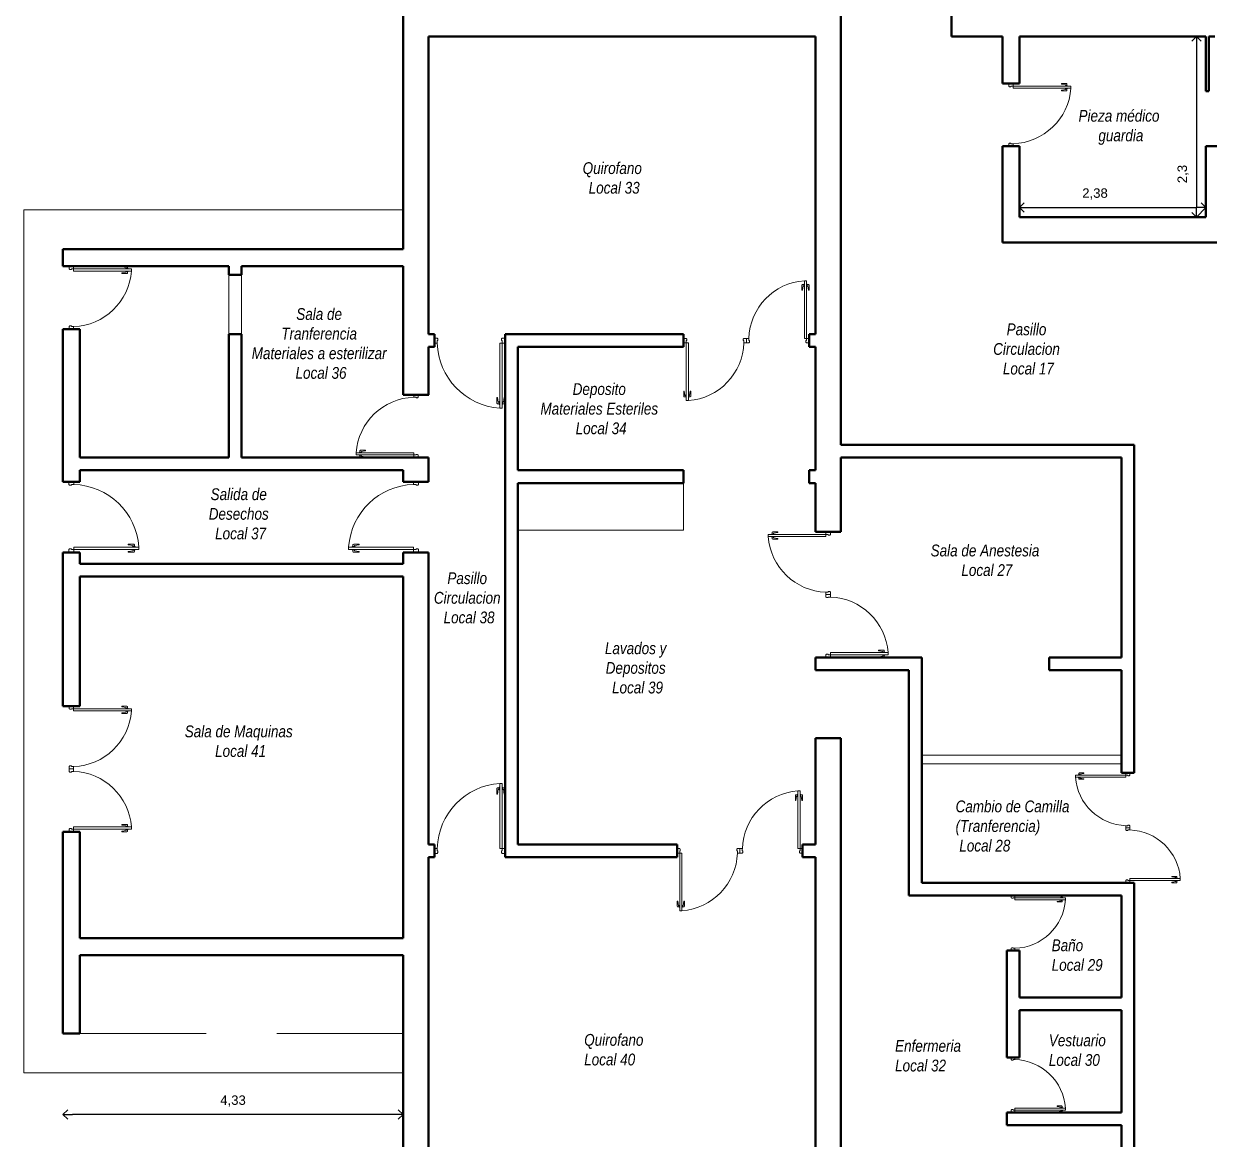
# Model space of a CAD drawing. Header units: millimetres. Extents: x -196 to -130, y 74 to 971.
# Drawn here: x -196.19 to -181.08, y 948.28 to 962.49 of the extents above; entities that cross this region are included whole.
import ezdxf

# ---------------------------------------------------------------- set-up
doc = ezdxf.new("R2010")
doc.units = ezdxf.units.MM
doc.layers.get('Defpoints').update_dxf_attribs({"lineweight": 0})
for name, color, linetype, lineweight in [('Aberturas', 43, 'Continuous', 9), ('Cotas', 47, 'Continuous', 5), ('Muebles', 153, 'Continuous', 9), ('Muro Corte', 1, 'Continuous', 40), ('Muro Vista', 3, 'Continuous', 20), ('Plantas y Verde', 71, 'Continuous', 0), ('rotulos', 13, 'Continuous', 5), ('Textos', 2, 'Continuous', 5)]:
    doc.layers.add(name, color=color, linetype=linetype, lineweight=lineweight)
doc.styles.add('FEDE', font='ARIAL.TTF')
doc.dimstyles.new('FEDE', dxfattribs={"dimtxt": 0.12, "dimasz": 0.12, "dimexe": 0.2, "dimexo": 0.2, "dimgap": 0.1, "dimtad": 1, "dimtxsty": 'FEDE', "dimblk": 'OPEN90', "dimcen": 0.12, "dimse1": 1, "dimse2": 1, "dimaunit": 1, "dimazin": 0, "dimtfac": 1, "dimtmove": 0, "dimatfit": 3, "dimldrblk": 'OPEN90', "dimfxl": 0, "dimarcsym": 0})

# ---------------------------------------------------------------- blocks, each defined once
blk = doc.blocks.new('_Open90')
at = {"layer": 'rotulos', "color": 0, "lineweight": -2}
for p, q in [((0, 0), (-1, 0)), ((-0.5, 0.5), (0, 0)), ((0, 0), (-0.5, -0.5))]:
    blk.add_line(p, q, dxfattribs=at)
blk = doc.blocks.new('*D29')
at = {"layer": 'Cotas', "color": 0, "lineweight": -2}
blk.add_line((-191.478, 948.591), (-195.572, 948.591), dxfattribs=at)
at = {"layer": 'Defpoints', "color": 0}
for p in [(-195.692, 949.066), (-191.358, 949.066), (-195.692, 948.591)]:
    blk.add_point(p, dxfattribs=at)
at = {"layer": 'Cotas', "color": 0, "lineweight": -2, "xscale": 0.12, "yscale": 0.12, "zscale": 0.12, "rotation": 180}
blk.add_blockref('_Open90', (-195.692, 948.591), dxfattribs=at)
at = {"layer": 'Cotas', "color": 0, "lineweight": -2, "xscale": 0.12, "yscale": 0.12, "zscale": 0.12}
blk.add_blockref('_Open90', (-191.358, 948.591), dxfattribs=at)
at = {"layer": 'Cotas', "color": 0, "insert": (-193.525, 948.763), "char_height": 0.12, "attachment_point": 5, "style": 'FEDE'}
blk.add_mtext('4,33', dxfattribs=at)
blk = doc.blocks.new('*D30')
at = {"layer": 'Cotas', "color": 0, "lineweight": -2}
blk.add_line((-181.244, 962.206), (-181.244, 960.146), dxfattribs=at)
at = {"layer": 'Defpoints', "color": 0}
for p in [(-181.549, 962.326), (-181.875, 960.026), (-181.244, 960.026)]:
    blk.add_point(p, dxfattribs=at)
at = {"layer": 'Cotas', "color": 0, "lineweight": -2, "xscale": 0.12, "yscale": 0.12, "zscale": 0.12}
for p, rotation in [((-181.244, 962.326), 90), ((-181.244, 960.026), 270)]:
    blk.add_blockref('_Open90', p, dxfattribs=dict(at, rotation=rotation))
at = {"layer": 'Cotas', "color": 0, "insert": (-181.416, 960.575), "char_height": 0.12, "attachment_point": 5, "rotation": 90, "style": 'FEDE'}
blk.add_mtext('2,3', dxfattribs=at)
blk = doc.blocks.new('*D31')
at = {"layer": 'Cotas', "color": 0, "lineweight": -2}
blk.add_line((-183.382, 960.149), (-181.246, 960.149), dxfattribs=at)
at = {"layer": 'Defpoints', "color": 0}
for p in [(-183.502, 960.711), (-181.126, 960.6), (-181.126, 960.149)]:
    blk.add_point(p, dxfattribs=at)
at = {"layer": 'Cotas', "color": 0, "lineweight": -2, "xscale": 0.12, "yscale": 0.12, "zscale": 0.12, "rotation": 180}
blk.add_blockref('_Open90', (-183.502, 960.149), dxfattribs=at)
at = {"layer": 'Cotas', "color": 0, "lineweight": -2, "xscale": 0.12, "yscale": 0.12, "zscale": 0.12}
blk.add_blockref('_Open90', (-181.126, 960.149), dxfattribs=at)
at = {"layer": 'Cotas', "color": 0, "insert": (-182.539, 960.321), "char_height": 0.12, "attachment_point": 5, "style": 'FEDE'}
blk.add_mtext('2,38', dxfattribs=at)

msp = doc.modelspace()

# ---------------------------------------------------------------- linework, layer by layer
at = {"layer": 'Aberturas'}
for p, q in [((-183.638, 961.729), (-183.582, 961.729)), ((-183.638, 961.696), (-183.638, 961.729)), ((-183.63, 961.688), (-183.638, 961.696)), ((-183.61, 961.688), (-183.63, 961.688)), ((-183.61, 961.696), (-183.61, 961.688)), ((-183.582, 961.696), (-183.61, 961.696)), ((-183.582, 961.729), (-183.582, 961.696)), ((-183.582, 961.696), (-183.582, 961.668)), ((-182.846, 961.696), (-183.582, 961.696)), ((-183.582, 961.668), (-182.846, 961.668)), ((-182.968, 961.728), (-182.968, 961.72)), ((-182.904, 961.728), (-182.968, 961.728)), ((-182.968, 961.72), (-182.912, 961.712)), ((-182.968, 961.644), (-182.912, 961.652)), ((-182.968, 961.636), (-182.968, 961.644)), ((-182.904, 961.636), (-182.968, 961.636)), ((-182.92, 961.7), (-182.888, 961.7)), ((-182.92, 961.696), (-182.92, 961.7)), ((-182.92, 961.664), (-182.92, 961.668)), ((-182.888, 961.664), (-182.92, 961.664)), ((-182.912, 961.712), (-182.912, 961.7)), ((-182.912, 961.652), (-182.912, 961.664)), ((-182.896, 961.7), (-182.896, 961.72)), ((-182.896, 961.664), (-182.896, 961.644)), ((-182.888, 961.7), (-182.888, 961.696)), ((-182.888, 961.668), (-182.888, 961.664)), ((-182.846, 961.668), (-182.846, 961.696)), ((-183.638, 960.96), (-183.63, 960.968)), ((-183.638, 960.929), (-183.638, 960.96)), ((-183.582, 960.929), (-183.638, 960.929)), ((-183.63, 960.968), (-183.61, 960.968)), ((-183.61, 960.968), (-183.61, 960.96)), ((-183.61, 960.96), (-183.582, 960.96)), ((-183.582, 960.96), (-183.582, 960.929)), ((-195.612, 959.367), (-195.612, 959.4)), ((-195.612, 959.4), (-195.556, 959.4)), ((-195.604, 959.359), (-195.612, 959.367)), ((-195.584, 959.359), (-195.604, 959.359)), ((-195.556, 959.367), (-195.584, 959.367)), ((-195.584, 959.367), (-195.584, 959.359)), ((-195.556, 959.4), (-195.556, 959.367)), ((-194.82, 959.367), (-195.556, 959.367)), ((-195.556, 959.367), (-195.556, 959.339)), ((-195.556, 959.339), (-194.82, 959.339)), ((-194.877, 959.399), (-194.941, 959.399)), ((-194.941, 959.399), (-194.941, 959.391)), ((-194.941, 959.391), (-194.885, 959.383)), ((-194.893, 959.367), (-194.893, 959.371)), ((-194.893, 959.371), (-194.861, 959.371)), ((-194.893, 959.335), (-194.893, 959.339)), ((-194.861, 959.335), (-194.893, 959.335)), ((-194.885, 959.383), (-194.885, 959.371)), ((-194.885, 959.323), (-194.885, 959.335)), ((-194.869, 959.371), (-194.869, 959.391)), ((-194.869, 959.335), (-194.869, 959.315)), ((-194.861, 959.371), (-194.861, 959.367)), ((-194.861, 959.339), (-194.861, 959.335)), ((-194.82, 959.339), (-194.82, 959.367)), ((-194.941, 959.315), (-194.885, 959.323)), ((-194.941, 959.307), (-194.941, 959.315)), ((-194.877, 959.307), (-194.941, 959.307)), ((-186.243, 959.175), (-186.247, 959.175)), ((-186.247, 959.175), (-186.247, 959.143)), ((-186.243, 959.216), (-186.215, 959.216)), ((-186.243, 958.48), (-186.243, 959.216)), ((-186.215, 959.216), (-186.215, 958.48)), ((-186.211, 959.175), (-186.215, 959.175)), ((-186.211, 959.143), (-186.211, 959.175)), ((-186.275, 959.159), (-186.275, 959.095)), ((-186.275, 959.095), (-186.267, 959.095)), ((-186.247, 959.167), (-186.267, 959.167)), ((-186.267, 959.095), (-186.259, 959.151)), ((-186.259, 959.151), (-186.247, 959.151)), ((-186.247, 959.143), (-186.243, 959.143)), ((-186.215, 959.143), (-186.211, 959.143)), ((-186.211, 959.167), (-186.191, 959.167)), ((-186.199, 959.151), (-186.211, 959.151)), ((-186.191, 959.095), (-186.199, 959.151)), ((-186.183, 959.095), (-186.191, 959.095)), ((-186.183, 959.159), (-186.183, 959.095)), ((-195.612, 958.631), (-195.604, 958.639)), ((-195.612, 958.6), (-195.612, 958.631)), ((-195.556, 958.6), (-195.612, 958.6)), ((-195.604, 958.639), (-195.584, 958.639)), ((-195.584, 958.639), (-195.584, 958.631)), ((-195.584, 958.631), (-195.556, 958.631)), ((-195.556, 958.631), (-195.556, 958.6)), ((-190.958, 958.484), (-190.923, 958.484)), ((-190.958, 958.421), (-190.958, 958.484)), ((-190.923, 958.421), (-190.958, 958.421)), ((-190.923, 958.484), (-190.914, 958.475)), ((-190.914, 958.452), (-190.923, 958.452)), ((-190.923, 958.452), (-190.923, 958.421)), ((-190.914, 958.475), (-190.914, 958.452)), ((-190.095, 958.421), (-190.126, 958.421)), ((-190.126, 958.421), (-190.126, 957.593)), ((-190.104, 958.475), (-190.095, 958.484)), ((-190.104, 958.452), (-190.104, 958.475)), ((-190.095, 958.452), (-190.104, 958.452)), ((-190.095, 958.484), (-190.058, 958.484)), ((-190.095, 958.421), (-190.095, 958.452)), ((-190.095, 957.593), (-190.095, 958.421)), ((-190.058, 958.421), (-190.095, 958.421)), ((-190.058, 958.484), (-190.058, 958.421)), ((-187.749, 958.48), (-187.782, 958.48)), ((-187.782, 958.48), (-187.782, 958.424)), ((-187.782, 958.424), (-187.749, 958.424)), ((-187.741, 958.472), (-187.749, 958.48)), ((-187.749, 958.424), (-187.749, 958.452)), ((-187.749, 958.452), (-187.741, 958.452)), ((-187.749, 957.688), (-187.749, 958.424)), ((-187.749, 958.424), (-187.721, 958.424)), ((-187.741, 958.452), (-187.741, 958.472)), ((-187.721, 958.424), (-187.721, 957.688)), ((-187.013, 958.48), (-187.021, 958.472)), ((-187.021, 958.472), (-187.021, 958.452)), ((-187.021, 958.452), (-187.013, 958.452)), ((-186.982, 958.48), (-187.013, 958.48)), ((-187.013, 958.452), (-187.013, 958.424)), ((-187.013, 958.424), (-186.982, 958.424)), ((-186.951, 958.48), (-186.982, 958.48)), ((-186.982, 958.424), (-186.982, 958.48)), ((-186.982, 958.424), (-186.982, 958.48)), ((-186.982, 958.424), (-186.951, 958.424)), ((-186.951, 958.452), (-186.951, 958.48)), ((-186.943, 958.452), (-186.951, 958.452)), ((-186.951, 958.424), (-186.943, 958.432)), ((-186.943, 958.432), (-186.943, 958.452)), ((-186.215, 958.48), (-186.243, 958.48)), ((-186.215, 958.452), (-186.223, 958.452)), ((-186.223, 958.452), (-186.223, 958.432)), ((-186.223, 958.432), (-186.215, 958.424)), ((-186.182, 958.48), (-186.215, 958.48)), ((-186.215, 958.48), (-186.215, 958.452)), ((-186.215, 958.424), (-186.182, 958.424)), ((-186.182, 958.424), (-186.182, 958.48)), ((-191.22, 957.731), (-191.22, 957.762)), ((-191.22, 957.762), (-191.164, 957.762)), ((-191.192, 957.731), (-191.22, 957.731)), ((-191.192, 957.723), (-191.192, 957.731)), ((-191.172, 957.723), (-191.192, 957.723)), ((-191.164, 957.731), (-191.172, 957.723)), ((-191.164, 957.762), (-191.164, 957.731)), ((-190.162, 957.657), (-190.162, 957.729)), ((-190.162, 957.729), (-190.153, 957.729)), ((-190.153, 957.729), (-190.144, 957.666)), ((-190.144, 957.666), (-190.131, 957.666)), ((-190.131, 957.639), (-190.131, 957.675)), ((-190.131, 957.675), (-190.126, 957.675)), ((-190.095, 957.675), (-190.09, 957.675)), ((-190.09, 957.675), (-190.09, 957.639)), ((-190.077, 957.666), (-190.09, 957.666)), ((-190.068, 957.729), (-190.077, 957.666)), ((-190.059, 957.729), (-190.068, 957.729)), ((-190.059, 957.657), (-190.059, 957.729)), ((-187.781, 957.746), (-187.781, 957.81)), ((-187.781, 957.81), (-187.773, 957.81)), ((-187.773, 957.81), (-187.765, 957.754)), ((-187.753, 957.738), (-187.773, 957.738)), ((-187.765, 957.754), (-187.753, 957.754)), ((-187.749, 957.762), (-187.753, 957.762)), ((-187.753, 957.762), (-187.753, 957.73)), ((-187.753, 957.73), (-187.749, 957.73)), ((-187.721, 957.688), (-187.749, 957.688)), ((-187.717, 957.762), (-187.721, 957.762)), ((-187.721, 957.73), (-187.717, 957.73)), ((-187.717, 957.73), (-187.717, 957.762)), ((-187.705, 957.754), (-187.717, 957.754)), ((-187.717, 957.738), (-187.697, 957.738)), ((-187.697, 957.81), (-187.705, 957.754)), ((-187.689, 957.81), (-187.697, 957.81)), ((-187.689, 957.746), (-187.689, 957.81)), ((-190.131, 957.648), (-190.153, 957.648)), ((-190.126, 957.639), (-190.131, 957.639)), ((-190.126, 957.593), (-190.095, 957.593)), ((-190.09, 957.639), (-190.095, 957.639)), ((-190.09, 957.648), (-190.068, 957.648)), ((-191.956, 957.023), (-191.956, 956.995)), ((-191.22, 957.023), (-191.956, 957.023)), ((-191.956, 956.995), (-191.22, 956.995)), ((-191.915, 957.023), (-191.915, 957.027)), ((-191.915, 957.027), (-191.883, 957.027)), ((-191.915, 956.991), (-191.915, 956.995)), ((-191.883, 956.991), (-191.915, 956.991)), ((-191.907, 957.027), (-191.907, 957.047)), ((-191.907, 956.991), (-191.907, 956.971)), ((-191.899, 957.055), (-191.835, 957.055)), ((-191.899, 956.963), (-191.835, 956.963)), ((-191.835, 957.047), (-191.891, 957.039)), ((-191.891, 957.039), (-191.891, 957.027)), ((-191.891, 956.979), (-191.891, 956.991)), ((-191.835, 956.971), (-191.891, 956.979)), ((-191.883, 957.027), (-191.883, 957.023)), ((-191.883, 956.995), (-191.883, 956.991)), ((-191.835, 957.055), (-191.835, 957.047)), ((-191.835, 956.963), (-191.835, 956.971)), ((-191.22, 956.995), (-191.22, 957.023)), ((-191.22, 956.962), (-191.22, 956.995)), ((-191.22, 956.995), (-191.192, 956.995)), ((-191.164, 956.962), (-191.22, 956.962)), ((-191.192, 956.995), (-191.192, 957.003)), ((-191.192, 957.003), (-191.172, 957.003)), ((-191.172, 957.003), (-191.164, 956.995)), ((-191.164, 956.995), (-191.164, 956.962)), ((-195.616, 956.654), (-195.616, 956.619)), ((-195.553, 956.654), (-195.616, 956.654)), ((-195.616, 956.619), (-195.607, 956.61)), ((-195.607, 956.61), (-195.584, 956.61)), ((-195.584, 956.61), (-195.584, 956.619)), ((-195.584, 956.619), (-195.553, 956.619)), ((-195.553, 956.619), (-195.553, 956.654)), ((-191.223, 956.619), (-191.223, 956.654)), ((-191.223, 956.654), (-191.16, 956.654)), ((-191.192, 956.619), (-191.223, 956.619)), ((-191.192, 956.61), (-191.192, 956.619)), ((-191.169, 956.61), (-191.192, 956.61)), ((-191.16, 956.619), (-191.169, 956.61)), ((-191.16, 956.654), (-191.16, 956.619)), ((-186.654, 955.987), (-186.654, 956.007)), ((-186.646, 956.015), (-186.582, 956.015)), ((-186.582, 956.007), (-186.638, 955.999)), ((-186.582, 956.015), (-186.582, 956.007)), ((-185.968, 956.016), (-185.968, 955.983)), ((-185.912, 956.016), (-185.968, 956.016)), ((-185.912, 955.983), (-185.912, 956.016)), ((-194.789, 955.858), (-194.861, 955.858)), ((-194.861, 955.858), (-194.861, 955.849)), ((-191.987, 955.858), (-191.915, 955.858)), ((-191.915, 955.858), (-191.915, 955.849)), ((-186.704, 955.955), (-186.704, 955.983)), ((-186.704, 955.983), (-185.968, 955.983)), ((-185.968, 955.955), (-186.704, 955.955)), ((-186.63, 955.987), (-186.662, 955.987)), ((-186.662, 955.987), (-186.662, 955.983)), ((-186.662, 955.955), (-186.662, 955.951)), ((-186.662, 955.951), (-186.63, 955.951)), ((-186.654, 955.951), (-186.654, 955.931)), ((-186.646, 955.923), (-186.582, 955.923)), ((-186.638, 955.999), (-186.638, 955.987)), ((-186.638, 955.939), (-186.638, 955.951)), ((-186.582, 955.931), (-186.638, 955.939)), ((-186.63, 955.983), (-186.63, 955.987)), ((-186.63, 955.951), (-186.63, 955.955)), ((-186.582, 955.923), (-186.582, 955.931)), ((-185.968, 955.983), (-185.968, 955.955)), ((-185.968, 955.983), (-185.94, 955.983)), ((-185.94, 955.983), (-185.94, 955.975)), ((-185.94, 955.975), (-185.92, 955.975)), ((-185.92, 955.975), (-185.912, 955.983)), ((-195.607, 955.8), (-195.616, 955.791)), ((-195.616, 955.791), (-195.616, 955.754)), ((-195.616, 955.754), (-195.553, 955.754)), ((-195.584, 955.8), (-195.607, 955.8)), ((-195.584, 955.791), (-195.584, 955.8)), ((-195.553, 955.791), (-195.584, 955.791)), ((-195.553, 955.791), (-195.553, 955.822)), ((-195.553, 955.822), (-194.725, 955.822)), ((-194.725, 955.791), (-195.553, 955.791)), ((-195.553, 955.754), (-195.553, 955.791)), ((-194.861, 955.849), (-194.798, 955.84)), ((-194.861, 955.764), (-194.798, 955.773)), ((-194.861, 955.755), (-194.861, 955.764)), ((-194.789, 955.755), (-194.861, 955.755)), ((-194.771, 955.827), (-194.807, 955.827)), ((-194.807, 955.827), (-194.807, 955.822)), ((-194.807, 955.791), (-194.807, 955.786)), ((-194.807, 955.786), (-194.771, 955.786)), ((-194.798, 955.84), (-194.798, 955.827)), ((-194.798, 955.773), (-194.798, 955.786)), ((-194.78, 955.827), (-194.78, 955.849)), ((-194.78, 955.786), (-194.78, 955.764)), ((-194.771, 955.822), (-194.771, 955.827)), ((-194.771, 955.786), (-194.771, 955.791)), ((-194.725, 955.822), (-194.725, 955.791)), ((-192.051, 955.822), (-192.051, 955.791)), ((-191.223, 955.822), (-192.051, 955.822)), ((-192.051, 955.791), (-191.223, 955.791)), ((-192.005, 955.822), (-192.005, 955.827)), ((-192.005, 955.827), (-191.969, 955.827)), ((-192.005, 955.786), (-192.005, 955.791)), ((-191.969, 955.786), (-192.005, 955.786)), ((-191.996, 955.827), (-191.996, 955.849)), ((-191.996, 955.786), (-191.996, 955.764)), ((-191.987, 955.755), (-191.915, 955.755)), ((-191.915, 955.849), (-191.978, 955.84)), ((-191.978, 955.84), (-191.978, 955.827)), ((-191.978, 955.773), (-191.978, 955.786)), ((-191.915, 955.764), (-191.978, 955.773)), ((-191.969, 955.827), (-191.969, 955.822)), ((-191.969, 955.791), (-191.969, 955.786)), ((-191.915, 955.755), (-191.915, 955.764)), ((-191.223, 955.791), (-191.223, 955.822)), ((-191.223, 955.754), (-191.223, 955.791)), ((-191.223, 955.791), (-191.192, 955.791)), ((-191.16, 955.754), (-191.223, 955.754)), ((-191.192, 955.791), (-191.192, 955.8)), ((-191.192, 955.8), (-191.169, 955.8)), ((-191.169, 955.8), (-191.16, 955.791)), ((-191.16, 955.791), (-191.16, 955.754)), ((-185.94, 955.247), (-185.968, 955.247)), ((-185.968, 955.247), (-185.968, 955.216)), ((-185.92, 955.255), (-185.94, 955.255)), ((-185.94, 955.255), (-185.94, 955.247)), ((-185.912, 955.247), (-185.92, 955.255)), ((-185.912, 955.216), (-185.912, 955.247)), ((-185.912, 955.216), (-185.968, 955.216)), ((-185.968, 955.216), (-185.968, 955.185)), ((-185.912, 955.216), (-185.968, 955.216)), ((-185.968, 955.185), (-185.96, 955.177)), ((-185.96, 955.177), (-185.94, 955.177)), ((-185.94, 955.177), (-185.94, 955.185)), ((-185.94, 955.185), (-185.912, 955.185)), ((-185.912, 955.185), (-185.912, 955.216)), ((-185.233, 954.509), (-185.297, 954.509)), ((-185.297, 954.509), (-185.297, 954.501)), ((-185.297, 954.501), (-185.241, 954.493)), ((-185.241, 954.493), (-185.241, 954.481)), ((-185.225, 954.481), (-185.225, 954.501)), ((-185.96, 954.457), (-185.968, 954.449)), ((-185.968, 954.449), (-185.968, 954.416)), ((-185.968, 954.416), (-185.912, 954.416)), ((-185.94, 954.457), (-185.96, 954.457)), ((-185.94, 954.449), (-185.94, 954.457)), ((-185.912, 954.449), (-185.94, 954.449)), ((-185.912, 954.449), (-185.912, 954.477)), ((-185.912, 954.477), (-185.176, 954.477)), ((-185.176, 954.449), (-185.912, 954.449)), ((-185.912, 954.416), (-185.912, 954.449)), ((-185.297, 954.425), (-185.241, 954.433)), ((-185.297, 954.417), (-185.297, 954.425)), ((-185.233, 954.417), (-185.297, 954.417)), ((-185.217, 954.481), (-185.249, 954.481)), ((-185.249, 954.481), (-185.249, 954.477)), ((-185.249, 954.449), (-185.249, 954.445)), ((-185.249, 954.445), (-185.217, 954.445)), ((-185.241, 954.433), (-185.241, 954.445)), ((-185.225, 954.445), (-185.225, 954.425)), ((-185.217, 954.477), (-185.217, 954.481)), ((-185.217, 954.445), (-185.217, 954.449)), ((-185.176, 954.477), (-185.176, 954.449)), ((-195.612, 953.762), (-195.612, 953.794)), ((-195.612, 953.794), (-195.556, 953.794)), ((-195.604, 953.754), (-195.612, 953.762)), ((-195.584, 953.754), (-195.604, 953.754)), ((-195.556, 953.762), (-195.584, 953.762)), ((-195.584, 953.762), (-195.584, 953.754)), ((-195.556, 953.794), (-195.556, 953.762)), ((-194.82, 953.762), (-195.556, 953.762)), ((-195.556, 953.762), (-195.556, 953.734)), ((-194.877, 953.794), (-194.941, 953.794)), ((-194.941, 953.794), (-194.941, 953.786)), ((-194.941, 953.786), (-194.885, 953.778)), ((-194.893, 953.762), (-194.893, 953.766)), ((-194.893, 953.766), (-194.861, 953.766)), ((-194.885, 953.778), (-194.885, 953.766)), ((-194.869, 953.766), (-194.869, 953.786)), ((-194.861, 953.766), (-194.861, 953.762)), ((-194.82, 953.734), (-194.82, 953.762)), ((-195.556, 953.734), (-194.82, 953.734)), ((-194.941, 953.71), (-194.885, 953.718)), ((-194.941, 953.702), (-194.941, 953.71)), ((-194.877, 953.702), (-194.941, 953.702)), ((-194.893, 953.73), (-194.893, 953.734)), ((-194.861, 953.73), (-194.893, 953.73)), ((-194.885, 953.718), (-194.885, 953.73)), ((-194.869, 953.73), (-194.869, 953.71)), ((-194.861, 953.734), (-194.861, 953.73)), ((-195.612, 953.026), (-195.604, 953.034)), ((-195.612, 952.994), (-195.612, 953.026)), ((-195.612, 952.994), (-195.612, 952.963)), ((-195.556, 952.994), (-195.612, 952.994)), ((-195.556, 952.994), (-195.612, 952.994)), ((-195.604, 953.034), (-195.584, 953.034)), ((-195.584, 953.034), (-195.584, 953.026)), ((-195.584, 953.026), (-195.556, 953.026)), ((-195.556, 953.026), (-195.556, 952.994)), ((-195.556, 952.963), (-195.556, 952.994)), ((-195.612, 952.963), (-195.604, 952.955)), ((-195.604, 952.955), (-195.584, 952.955)), ((-195.584, 952.955), (-195.584, 952.963)), ((-195.584, 952.963), (-195.556, 952.963)), ((-182.789, 952.891), (-182.789, 952.915)), ((-182.789, 952.915), (-182.145, 952.915)), ((-182.145, 952.891), (-182.789, 952.891)), ((-182.724, 952.919), (-182.752, 952.919)), ((-182.752, 952.919), (-182.752, 952.915)), ((-182.752, 952.891), (-182.752, 952.887)), ((-182.752, 952.887), (-182.724, 952.887)), ((-182.745, 952.919), (-182.745, 952.936)), ((-182.745, 952.887), (-182.745, 952.87)), ((-182.738, 952.943), (-182.682, 952.943)), ((-182.738, 952.863), (-182.682, 952.863)), ((-182.682, 952.936), (-182.731, 952.929)), ((-182.731, 952.929), (-182.731, 952.919)), ((-182.731, 952.877), (-182.731, 952.887)), ((-182.682, 952.87), (-182.731, 952.877)), ((-182.724, 952.915), (-182.724, 952.919)), ((-182.724, 952.887), (-182.724, 952.891)), ((-182.682, 952.943), (-182.682, 952.936)), ((-182.682, 952.863), (-182.682, 952.87)), ((-182.145, 952.944), (-182.145, 952.915)), ((-182.096, 952.944), (-182.145, 952.944)), ((-182.145, 952.915), (-182.145, 952.891)), ((-182.145, 952.915), (-182.12, 952.915)), ((-182.12, 952.915), (-182.12, 952.908)), ((-182.12, 952.908), (-182.103, 952.908)), ((-182.103, 952.908), (-182.096, 952.915)), ((-182.096, 952.915), (-182.096, 952.944)), ((-190.162, 952.745), (-190.162, 952.673)), ((-190.131, 952.754), (-190.153, 952.754)), ((-190.153, 952.673), (-190.144, 952.736)), ((-190.144, 952.736), (-190.131, 952.736)), ((-190.126, 952.763), (-190.131, 952.763)), ((-190.131, 952.763), (-190.131, 952.727)), ((-190.131, 952.727), (-190.126, 952.727)), ((-190.126, 952.81), (-190.095, 952.81)), ((-190.126, 951.982), (-190.126, 952.81)), ((-190.095, 952.81), (-190.095, 951.982)), ((-190.09, 952.763), (-190.095, 952.763)), ((-190.095, 952.727), (-190.09, 952.727)), ((-190.09, 952.727), (-190.09, 952.763)), ((-190.09, 952.754), (-190.068, 952.754)), ((-190.077, 952.736), (-190.09, 952.736)), ((-190.068, 952.673), (-190.077, 952.736)), ((-190.059, 952.745), (-190.059, 952.673)), ((-186.326, 952.715), (-186.298, 952.715)), ((-186.326, 951.979), (-186.326, 952.715)), ((-186.298, 952.715), (-186.298, 951.979)), ((-190.162, 952.673), (-190.153, 952.673)), ((-190.059, 952.673), (-190.068, 952.673)), ((-186.358, 952.657), (-186.358, 952.593)), ((-186.358, 952.593), (-186.35, 952.593)), ((-186.33, 952.665), (-186.35, 952.665)), ((-186.35, 952.593), (-186.342, 952.649)), ((-186.342, 952.649), (-186.33, 952.649)), ((-186.326, 952.673), (-186.33, 952.673)), ((-186.33, 952.673), (-186.33, 952.641)), ((-186.33, 952.641), (-186.326, 952.641)), ((-186.294, 952.673), (-186.298, 952.673)), ((-186.298, 952.641), (-186.294, 952.641)), ((-186.294, 952.641), (-186.294, 952.673)), ((-186.294, 952.665), (-186.274, 952.665)), ((-186.282, 952.649), (-186.294, 952.649)), ((-186.274, 952.593), (-186.282, 952.649)), ((-186.266, 952.593), (-186.274, 952.593)), ((-186.266, 952.657), (-186.266, 952.593)), ((-195.604, 952.235), (-195.612, 952.227)), ((-195.612, 952.227), (-195.612, 952.194)), ((-195.584, 952.235), (-195.604, 952.235)), ((-195.584, 952.227), (-195.584, 952.235)), ((-195.556, 952.227), (-195.584, 952.227)), ((-195.556, 952.227), (-195.556, 952.255)), ((-195.556, 952.255), (-194.82, 952.255)), ((-194.82, 952.227), (-195.556, 952.227)), ((-195.556, 952.194), (-195.556, 952.227)), ((-194.877, 952.287), (-194.941, 952.287)), ((-194.941, 952.287), (-194.941, 952.279)), ((-194.941, 952.279), (-194.885, 952.271)), ((-194.861, 952.259), (-194.893, 952.259)), ((-194.893, 952.259), (-194.893, 952.255)), ((-194.893, 952.227), (-194.893, 952.223)), ((-194.893, 952.223), (-194.861, 952.223)), ((-194.885, 952.271), (-194.885, 952.259)), ((-194.885, 952.211), (-194.885, 952.223)), ((-194.869, 952.259), (-194.869, 952.279)), ((-194.869, 952.223), (-194.869, 952.203)), ((-194.861, 952.255), (-194.861, 952.259)), ((-194.861, 952.223), (-194.861, 952.227)), ((-194.82, 952.255), (-194.82, 952.227)), ((-182.12, 952.271), (-182.145, 952.271)), ((-182.145, 952.271), (-182.145, 952.244)), ((-182.096, 952.244), (-182.145, 952.244)), ((-182.145, 952.244), (-182.145, 952.217)), ((-182.096, 952.244), (-182.145, 952.244)), ((-182.103, 952.278), (-182.12, 952.278)), ((-182.12, 952.278), (-182.12, 952.271)), ((-182.096, 952.271), (-182.103, 952.278)), ((-182.096, 952.244), (-182.096, 952.271)), ((-182.096, 952.217), (-182.096, 952.244)), ((-195.612, 952.194), (-195.556, 952.194)), ((-194.941, 952.203), (-194.885, 952.211)), ((-194.941, 952.195), (-194.941, 952.203)), ((-194.877, 952.195), (-194.941, 952.195)), ((-182.145, 952.217), (-182.138, 952.21)), ((-182.138, 952.21), (-182.12, 952.21)), ((-182.12, 952.21), (-182.12, 952.217)), ((-182.12, 952.217), (-182.096, 952.217)), ((-190.923, 951.982), (-190.958, 951.982)), ((-190.958, 951.982), (-190.958, 951.919)), ((-190.923, 951.951), (-190.923, 951.982)), ((-190.914, 951.951), (-190.923, 951.951)), ((-190.923, 951.919), (-190.914, 951.928)), ((-190.914, 951.928), (-190.914, 951.951)), ((-190.095, 951.982), (-190.126, 951.982)), ((-190.095, 951.951), (-190.104, 951.951)), ((-190.104, 951.951), (-190.104, 951.928)), ((-190.104, 951.928), (-190.095, 951.919)), ((-190.058, 951.982), (-190.095, 951.982)), ((-190.095, 951.982), (-190.095, 951.951)), ((-190.058, 951.919), (-190.058, 951.982)), ((-187.832, 951.979), (-187.865, 951.979)), ((-187.865, 951.979), (-187.865, 951.923)), ((-187.865, 951.923), (-187.832, 951.923)), ((-187.824, 951.971), (-187.832, 951.979)), ((-187.832, 951.923), (-187.832, 951.951)), ((-187.832, 951.951), (-187.824, 951.951)), ((-187.832, 951.187), (-187.832, 951.923)), ((-187.832, 951.923), (-187.804, 951.923)), ((-187.824, 951.951), (-187.824, 951.971)), ((-187.804, 951.923), (-187.804, 951.187)), ((-187.096, 951.979), (-187.104, 951.971)), ((-187.104, 951.971), (-187.104, 951.951)), ((-187.104, 951.951), (-187.096, 951.951)), ((-187.065, 951.979), (-187.096, 951.979)), ((-187.096, 951.951), (-187.096, 951.923)), ((-187.096, 951.923), (-187.065, 951.923)), ((-187.034, 951.979), (-187.065, 951.979)), ((-187.065, 951.923), (-187.065, 951.979)), ((-187.065, 951.923), (-187.065, 951.979)), ((-187.065, 951.923), (-187.034, 951.923)), ((-187.034, 951.951), (-187.034, 951.979)), ((-187.026, 951.951), (-187.034, 951.951)), ((-187.034, 951.923), (-187.026, 951.931)), ((-187.026, 951.931), (-187.026, 951.951)), ((-186.298, 951.979), (-186.326, 951.979)), ((-186.298, 951.951), (-186.306, 951.951)), ((-186.306, 951.951), (-186.306, 951.931)), ((-186.306, 951.931), (-186.298, 951.923)), ((-186.265, 951.979), (-186.298, 951.979)), ((-186.298, 951.979), (-186.298, 951.951)), ((-186.298, 951.923), (-186.265, 951.923)), ((-186.265, 951.923), (-186.265, 951.979)), ((-190.958, 951.919), (-190.923, 951.919)), ((-190.095, 951.919), (-190.058, 951.919)), ((-181.502, 951.625), (-181.558, 951.625)), ((-181.558, 951.625), (-181.558, 951.618)), ((-182.138, 951.58), (-182.145, 951.573)), ((-182.145, 951.573), (-182.145, 951.544)), ((-182.145, 951.544), (-182.096, 951.544)), ((-182.12, 951.58), (-182.138, 951.58)), ((-182.12, 951.573), (-182.12, 951.58)), ((-182.096, 951.573), (-182.12, 951.573)), ((-182.096, 951.573), (-182.096, 951.597)), ((-182.096, 951.597), (-181.452, 951.597)), ((-181.452, 951.573), (-182.096, 951.573)), ((-182.096, 951.544), (-182.096, 951.573)), ((-181.558, 951.618), (-181.509, 951.611)), ((-181.558, 951.552), (-181.509, 951.559)), ((-181.558, 951.545), (-181.558, 951.552)), ((-181.502, 951.545), (-181.558, 951.545)), ((-181.488, 951.601), (-181.516, 951.601)), ((-181.516, 951.601), (-181.516, 951.597)), ((-181.516, 951.573), (-181.516, 951.569)), ((-181.516, 951.569), (-181.488, 951.569)), ((-181.509, 951.611), (-181.509, 951.601)), ((-181.509, 951.559), (-181.509, 951.569)), ((-181.495, 951.601), (-181.495, 951.618)), ((-181.495, 951.569), (-181.495, 951.552)), ((-181.488, 951.597), (-181.488, 951.601)), ((-181.488, 951.569), (-181.488, 951.573)), ((-181.452, 951.597), (-181.452, 951.573)), ((-183.608, 951.353), (-183.608, 951.382)), ((-183.608, 951.382), (-183.559, 951.382)), ((-183.601, 951.346), (-183.608, 951.353)), ((-183.583, 951.346), (-183.601, 951.346)), ((-183.559, 951.353), (-183.583, 951.353)), ((-183.583, 951.353), (-183.583, 951.346)), ((-183.559, 951.382), (-183.559, 951.353)), ((-182.915, 951.353), (-183.559, 951.353)), ((-183.559, 951.353), (-183.559, 951.328)), ((-183.559, 951.328), (-182.915, 951.328)), ((-182.965, 951.381), (-183.021, 951.381)), ((-183.021, 951.381), (-183.021, 951.374)), ((-183.021, 951.374), (-182.972, 951.367)), ((-182.979, 951.353), (-182.979, 951.356)), ((-182.979, 951.356), (-182.951, 951.356)), ((-182.979, 951.325), (-182.979, 951.328)), ((-182.951, 951.325), (-182.979, 951.325)), ((-182.972, 951.367), (-182.972, 951.356)), ((-182.972, 951.314), (-182.972, 951.325)), ((-182.958, 951.356), (-182.958, 951.374)), ((-182.958, 951.325), (-182.958, 951.307)), ((-182.951, 951.356), (-182.951, 951.353)), ((-182.951, 951.328), (-182.951, 951.325)), ((-182.915, 951.328), (-182.915, 951.353)), ((-187.864, 951.244), (-187.864, 951.308)), ((-187.864, 951.308), (-187.856, 951.308)), ((-187.856, 951.308), (-187.848, 951.252)), ((-187.836, 951.236), (-187.856, 951.236)), ((-187.848, 951.252), (-187.836, 951.252)), ((-187.832, 951.26), (-187.836, 951.26)), ((-187.836, 951.26), (-187.836, 951.228)), ((-187.836, 951.228), (-187.832, 951.228)), ((-187.804, 951.187), (-187.832, 951.187)), ((-187.8, 951.26), (-187.804, 951.26)), ((-187.804, 951.228), (-187.8, 951.228)), ((-187.8, 951.228), (-187.8, 951.26)), ((-187.788, 951.252), (-187.8, 951.252)), ((-187.8, 951.236), (-187.78, 951.236)), ((-187.78, 951.308), (-187.788, 951.252)), ((-187.772, 951.308), (-187.78, 951.308)), ((-187.772, 951.244), (-187.772, 951.308)), ((-183.021, 951.307), (-182.972, 951.314)), ((-183.021, 951.3), (-183.021, 951.307)), ((-182.965, 951.3), (-183.021, 951.3)), ((-183.608, 950.709), (-183.601, 950.716)), ((-183.601, 950.716), (-183.583, 950.716)), ((-183.583, 950.716), (-183.583, 950.709)), ((-183.608, 950.682), (-183.608, 950.709)), ((-183.559, 950.682), (-183.608, 950.682)), ((-183.583, 950.709), (-183.559, 950.709)), ((-183.559, 950.709), (-183.559, 950.682)), ((-183.608, 949.318), (-183.608, 949.291)), ((-183.559, 949.318), (-183.608, 949.318)), ((-183.608, 949.291), (-183.601, 949.284)), ((-183.601, 949.284), (-183.583, 949.284)), ((-183.583, 949.284), (-183.583, 949.291)), ((-183.583, 949.291), (-183.559, 949.291)), ((-183.559, 949.291), (-183.559, 949.318)), ((-183.601, 948.654), (-183.608, 948.647)), ((-183.608, 948.647), (-183.608, 948.618)), ((-183.608, 948.618), (-183.559, 948.618)), ((-183.583, 948.654), (-183.601, 948.654)), ((-183.583, 948.647), (-183.583, 948.654)), ((-183.559, 948.647), (-183.583, 948.647)), ((-183.559, 948.647), (-183.559, 948.672)), ((-183.559, 948.672), (-182.915, 948.672)), ((-182.915, 948.647), (-183.559, 948.647)), ((-183.559, 948.618), (-183.559, 948.647)), ((-182.965, 948.7), (-183.021, 948.7)), ((-183.021, 948.7), (-183.021, 948.693)), ((-183.021, 948.693), (-182.972, 948.686)), ((-183.021, 948.626), (-182.972, 948.633)), ((-183.021, 948.619), (-183.021, 948.626)), ((-182.965, 948.619), (-183.021, 948.619)), ((-182.951, 948.675), (-182.979, 948.675)), ((-182.979, 948.675), (-182.979, 948.672)), ((-182.979, 948.647), (-182.979, 948.644)), ((-182.979, 948.644), (-182.951, 948.644)), ((-182.972, 948.686), (-182.972, 948.675)), ((-182.972, 948.633), (-182.972, 948.644)), ((-182.958, 948.675), (-182.958, 948.693)), ((-182.958, 948.644), (-182.958, 948.626)), ((-182.951, 948.672), (-182.951, 948.675)), ((-182.951, 948.644), (-182.951, 948.647)), ((-182.915, 948.672), (-182.915, 948.647))]:
    msp.add_line(p, q, dxfattribs=at)
for centre, radius, start, end in [((-183.607, 961.722), 0.762, 271.8312, 355.9492), ((-182.904, 961.72), 0.008, 0, 90), ((-182.904, 961.644), 0.008, 270, 0), ((-195.58, 959.393), 0.762, 271.8312, 355.9492), ((-194.877, 959.391), 0.008, 0, 90), ((-194.877, 959.315), 0.008, 270, 0), ((-186.189, 958.456), 0.762, 94.0508, 178.1688), ((-186.267, 959.159), 0.008, 90, 180), ((-186.191, 959.159), 0.008, 0, 90), ((-190.065, 958.448), 0.858, 181.8312, 265.9492), ((-187.775, 958.449), 0.762, 274.0508, 358.1688), ((-191.196, 956.969), 0.762, 91.8312, 175.9492), ((-187.773, 957.746), 0.008, 180, 270), ((-187.697, 957.746), 0.008, 270, 0), ((-190.153, 957.657), 0.009, 180, 270), ((-190.068, 957.657), 0.009, 270, 0), ((-191.899, 957.047), 0.008, 90, 180), ((-191.899, 956.971), 0.008, 180, 270), ((-195.58, 955.762), 0.858, 4.0508, 88.1688), ((-191.196, 955.762), 0.858, 91.8312, 175.9492), ((-186.646, 956.007), 0.008, 90, 180), ((-194.789, 955.849), 0.009, 0, 90), ((-191.987, 955.849), 0.009, 90, 180), ((-185.944, 956.009), 0.762, 184.0508, 268.1688), ((-186.646, 955.931), 0.008, 180, 270), ((-194.789, 955.764), 0.009, 270, 0), ((-191.987, 955.764), 0.009, 180, 270), ((-185.936, 954.423), 0.762, 4.0508, 88.1688), ((-185.233, 954.501), 0.008, 0, 90), ((-185.233, 954.425), 0.008, 270, 0), ((-194.877, 953.786), 0.008, 0, 90), ((-195.58, 953.787), 0.762, 271.8312, 355.9492), ((-194.877, 953.71), 0.008, 270, 0), ((-195.58, 952.201), 0.762, 4.0508, 88.1688), ((-182.123, 952.938), 0.667, 184.0508, 268.1688), ((-182.738, 952.936), 0.007, 90, 180), ((-182.738, 952.87), 0.007, 180, 270), ((-190.065, 951.955), 0.858, 94.0508, 178.1688), ((-190.153, 952.745), 0.009, 90, 180), ((-190.068, 952.745), 0.009, 0, 90), ((-186.272, 951.954), 0.762, 94.0508, 178.1688), ((-186.35, 952.657), 0.008, 90, 180), ((-186.274, 952.657), 0.008, 0, 90), ((-194.877, 952.279), 0.008, 0, 90), ((-194.877, 952.203), 0.008, 270, 0), ((-182.117, 951.55), 0.667, 4.0508, 88.1688), ((-187.858, 951.947), 0.762, 274.0508, 358.1688), ((-181.502, 951.618), 0.007, 0, 90), ((-181.502, 951.552), 0.007, 270, 0), ((-183.58, 951.376), 0.667, 271.8312, 355.9492), ((-182.965, 951.374), 0.007, 0, 90), ((-187.856, 951.244), 0.008, 180, 270), ((-187.78, 951.244), 0.008, 270, 0), ((-182.965, 951.307), 0.007, 270, 0), ((-183.58, 948.625), 0.667, 4.0508, 88.1688), ((-182.965, 948.693), 0.007, 0, 90), ((-182.965, 948.626), 0.007, 270, 0)]:
    msp.add_arc(centre, radius, start, end, dxfattribs=at)
at = {"layer": 'Muebles'}
for p, q in [((-187.782, 956.037), (-187.782, 956.637)), ((-189.895, 956.037), (-187.782, 956.037))]:
    msp.add_line(p, q, dxfattribs=at)
at = {"layer": 'Muebles', "linetype": 'ByBlock'}
for p, q in [((-195.476, 949.623), (-193.867, 949.623)), ((-192.967, 949.623), (-191.358, 949.623))]:
    msp.add_line(p, q, dxfattribs=at)
at = {"layer": 'Muro Corte'}
for p, q in [((-184.369, 965.277), (-184.369, 962.326)), ((-191.358, 959.617), (-191.358, 962.651)), ((-185.777, 962.651), (-185.777, 962.326)), ((-191.033, 962.326), (-186.102, 962.326)), ((-191.033, 958.533), (-191.033, 962.326)), ((-186.102, 962.326), (-186.102, 958.533)), ((-185.777, 962.326), (-185.777, 957.125)), ((-184.369, 962.326), (-183.719, 962.326)), ((-183.719, 962.326), (-183.719, 961.729)), ((-183.502, 961.729), (-183.502, 962.329)), ((-183.502, 962.329), (-181.126, 962.329)), ((-183.502, 962.326), (-183.502, 961.729)), ((-181.126, 962.326), (-181.126, 961.63)), ((-181.012, 962.326), (-181.089, 962.326)), ((-181.089, 962.326), (-181.089, 961.629)), ((-183.502, 961.729), (-183.719, 961.729)), ((-181.089, 961.629), (-181.126, 961.629)), ((-183.719, 960.929), (-183.719, 959.701)), ((-183.502, 960.929), (-183.719, 960.929)), ((-183.502, 960.929), (-183.502, 960.026)), ((-181.126, 960.93), (-181.126, 960.026)), ((-180.976, 960.929), (-181.126, 960.929)), ((-181.126, 960.026), (-181.126, 960.623)), ((-183.502, 960.026), (-181.126, 960.026)), ((-183.719, 959.701), (-180.605, 959.701)), ((-195.692, 959.4), (-195.692, 959.617)), ((-191.358, 959.617), (-195.692, 959.617)), ((-193.579, 959.4), (-195.692, 959.4)), ((-193.579, 959.292), (-193.579, 959.4)), ((-193.417, 959.292), (-193.417, 959.4)), ((-191.358, 959.4), (-193.417, 959.4)), ((-191.355, 957.762), (-191.358, 959.4)), ((-193.417, 959.292), (-193.579, 959.292)), ((-195.692, 956.654), (-195.692, 958.6)), ((-195.476, 958.6), (-195.692, 958.6)), ((-195.476, 956.962), (-195.476, 958.6)), ((-193.417, 958.533), (-193.579, 958.533)), ((-193.579, 956.962), (-193.579, 958.533)), ((-193.417, 956.962), (-193.417, 958.533)), ((-190.958, 958.533), (-191.033, 958.533)), ((-190.958, 958.371), (-190.958, 958.533)), ((-190.058, 951.869), (-190.058, 958.533)), ((-190.058, 958.533), (-187.782, 958.533)), ((-187.782, 958.533), (-187.782, 958.371)), ((-186.182, 958.533), (-186.102, 958.533)), ((-186.182, 958.533), (-186.182, 958.371)), ((-191.033, 957.762), (-191.033, 958.371)), ((-190.958, 958.371), (-191.033, 958.371)), ((-189.895, 956.8), (-189.895, 958.371)), ((-189.895, 958.371), (-187.782, 958.371)), ((-186.184, 958.371), (-186.102, 958.371)), ((-186.102, 958.371), (-186.102, 956.8)), ((-191.03, 957.762), (-191.355, 957.762)), ((-185.777, 957.125), (-182.039, 957.125)), ((-182.039, 957.125), (-182.039, 952.944)), ((-193.579, 956.962), (-195.476, 956.962)), ((-191.033, 956.962), (-193.417, 956.962)), ((-191.033, 956.8), (-191.033, 956.962)), ((-185.777, 956.962), (-185.777, 956.016)), ((-185.777, 956.962), (-182.201, 956.962)), ((-182.201, 956.962), (-182.201, 954.416)), ((-195.476, 956.654), (-195.476, 956.8)), ((-191.358, 956.8), (-195.476, 956.8)), ((-191.358, 956.654), (-191.358, 956.8)), ((-191.033, 956.654), (-191.033, 956.8)), ((-189.895, 956.8), (-187.782, 956.8)), ((-187.782, 956.8), (-187.782, 956.637)), ((-186.184, 956.8), (-186.102, 956.8)), ((-186.182, 956.8), (-186.182, 956.637)), ((-195.476, 956.654), (-195.692, 956.654)), ((-191.033, 956.654), (-191.358, 956.654)), ((-189.895, 952.032), (-189.895, 956.637)), ((-189.895, 956.637), (-187.782, 956.637)), ((-186.184, 956.637), (-186.102, 956.637)), ((-186.102, 956.637), (-186.102, 956.016)), ((-186.102, 956.016), (-185.777, 956.016)), ((-195.476, 955.754), (-195.692, 955.754)), ((-195.692, 953.794), (-195.692, 955.754)), ((-195.476, 955.608), (-195.476, 955.754)), ((-191.033, 955.754), (-191.358, 955.754)), ((-191.358, 955.608), (-191.358, 955.754)), ((-191.033, 952.032), (-191.033, 955.754)), ((-191.358, 955.608), (-195.476, 955.608)), ((-195.476, 953.794), (-195.476, 955.445)), ((-191.358, 955.445), (-195.476, 955.445)), ((-191.358, 950.84), (-191.358, 955.445)), ((-186.102, 954.416), (-186.102, 954.253)), ((-186.102, 954.416), (-184.748, 954.416)), ((-184.748, 954.416), (-184.748, 951.544)), ((-183.123, 954.416), (-182.201, 954.416)), ((-183.123, 954.416), (-183.123, 954.253)), ((-186.102, 954.253), (-184.91, 954.253)), ((-184.91, 954.253), (-184.91, 951.544)), ((-183.123, 954.253), (-182.201, 954.253)), ((-182.201, 954.253), (-182.201, 952.944)), ((-195.476, 953.794), (-195.692, 953.794)), ((-186.102, 953.386), (-186.102, 952.032)), ((-186.102, 953.386), (-185.777, 953.386)), ((-185.777, 953.386), (-185.777, 946.57)), ((-182.201, 952.944), (-182.039, 952.944)), ((-191.033, 952.64), (-191.033, 952.032)), ((-195.476, 952.194), (-195.692, 952.194)), ((-195.692, 949.623), (-195.692, 952.194)), ((-195.476, 950.84), (-195.476, 952.194)), ((-190.958, 952.032), (-191.033, 952.032)), ((-190.958, 952.032), (-190.958, 951.869)), ((-189.895, 952.032), (-187.865, 952.032)), ((-187.865, 951.869), (-187.865, 952.032)), ((-186.265, 952.032), (-186.102, 952.032)), ((-186.265, 952.032), (-186.265, 951.869)), ((-191.033, 946.57), (-191.033, 951.869)), ((-190.958, 951.869), (-191.033, 951.869)), ((-190.058, 951.869), (-187.865, 951.869)), ((-186.265, 951.869), (-186.102, 951.869)), ((-186.102, 951.869), (-186.102, 946.57)), ((-184.91, 951.544), (-184.91, 951.382)), ((-184.748, 951.544), (-182.039, 951.544)), ((-182.039, 951.544), (-182.039, 946.245)), ((-184.91, 951.382), (-183.664, 951.382)), ((-183.664, 951.382), (-182.201, 951.382)), ((-182.201, 951.382), (-182.201, 950.081)), ((-191.358, 950.84), (-195.476, 950.84)), ((-191.358, 950.623), (-195.476, 950.623)), ((-195.476, 949.623), (-195.476, 950.623)), ((-191.358, 946.282), (-191.358, 950.623)), ((-183.664, 950.682), (-183.664, 949.919)), ((-183.664, 950.682), (-183.502, 950.682)), ((-183.502, 950.682), (-183.502, 950.081)), ((-183.664, 949.318), (-183.664, 950.081)), ((-183.502, 950.081), (-182.201, 950.081)), ((-183.502, 949.919), (-182.201, 949.919)), ((-183.502, 949.318), (-183.502, 949.919)), ((-182.201, 949.919), (-182.201, 948.618)), ((-195.476, 949.623), (-195.692, 949.623)), ((-183.664, 949.318), (-183.502, 949.318)), ((-183.664, 948.618), (-182.201, 948.618)), ((-183.664, 948.618), (-183.664, 948.456)), ((-183.664, 948.456), (-182.201, 948.456)), ((-182.201, 948.456), (-182.201, 947.471))]:
    msp.add_line(p, q, dxfattribs=at)
at = {"layer": 'Muro Vista'}
for p, q in [((-193.579, 959.292), (-193.579, 958.533)), ((-193.417, 959.292), (-193.417, 958.533)), ((-184.748, 953.17), (-182.201, 953.17)), ((-184.748, 953.061), (-182.201, 953.061))]:
    msp.add_line(p, q, dxfattribs=at)
at = {"layer": 'Plantas y Verde'}
for p, q in [((-191.358, 960.117), (-196.192, 960.117)), ((-196.192, 949.123), (-196.192, 960.117)), ((-196.192, 949.123), (-191.358, 949.123))]:
    msp.add_line(p, q, dxfattribs=at)

# ---------------------------------------------------------------- texts
at = {"layer": 'Textos', "char_height": 0.18, "width": 2.6129}
for s, insert, attachment_point in [('{\\fArial Narrow|b0|i1|c0|p34;\\H0.8333x;Pieza médico\\P guardia}', (-182.233, 961.392), 2), ('{\\fArial Narrow|b0|i1|c0|p34;\\H0.8333x;Quirofano\\P Local 33}', (-188.691, 960.725), 2), ('{\\fArial Narrow|b0|i1|c0|p34;\\H0.8333x;Sala de\\PTranferencia\\PMateriales a esterilizar \\P Local 36}', (-192.427, 958.866), 2), ('{\\fArial Narrow|b0|i1|c0|p34;\\H0.8333x;Pasillo\\PCirculacion\\P Local 17}', (-183.412, 958.671), 2), ('{\\fArial Narrow|b0|i1|c0|p34;\\H0.8333x;Deposito\\PMateriales Esteriles\\P Local 34}', (-188.857, 957.91), 2), ('{\\fArial Narrow|b0|i1|c0|p34;\\H0.8333x;Salida de \\PDesechos\\P Local 37}', (-193.452, 956.57), 2), ('{\\fArial Narrow|b0|i1|c0|p34;\\H0.8333x;Sala de Anestesia\\P Local 27}', (-183.941, 955.853), 2), ('{\\fArial Narrow|b0|i1|c0|p34;\\H0.8333x;Pasillo\\PCirculacion\\P Local 38}', (-190.54, 955.5), 2), ('{\\fArial Narrow|b0|i1|c0|p34;\\H0.8333x;Lavados y\\PDepositos\\P Local 39}', (-188.393, 954.607), 2), ('{\\fArial Narrow|b0|i1|c0|p34;\\H0.8333x;Sala de Maquinas\\P Local 41}', (-193.452, 953.548), 2), ('{\\fArial Narrow|b0|i1|c0|p34;\\H0.8333x;Cambio de Camilla\\P(Tranferencia)\\P Local 28}', (-184.316, 951.94), 7), ('{\\fArial Narrow|b0|i1|c0|p34;\\H0.8333x;Baño\\PLocal 29}', (-183.091, 950.42), 7), ('{\\fArial Narrow|b0|i1|c0|p34;\\H0.8333x;Quirofano\\PLocal 40}', (-189.049, 949.215), 7), ('{\\fArial Narrow|b0|i1|c0|p34;\\H0.8333x;Enfermeria\\PLocal 32}', (-185.087, 949.138), 7), ('{\\fArial Narrow|b0|i1|c0|p34;\\H0.8333x;Vestuario\\PLocal 30}', (-183.127, 949.209), 7)]:
    msp.add_mtext(s, dxfattribs=dict(at, insert=insert, attachment_point=attachment_point))

# ---------------------------------------------------------------- dimensions: what is measured, and where the dimension line sits
at = {"layer": 'Cotas'}
dim = msp.add_linear_dim(base=(-181.244, 960.026), p1=(-181.549, 962.326), p2=(-181.875, 960.026), angle=90, dimstyle='FEDE', dxfattribs=at)
dim.commit()
dim.dimension.update_dxf_attribs({"geometry": '*D30', "text_midpoint": (-181.244, 960.575), "dimtype": 160})
dim = msp.add_linear_dim(base=(-181.126, 960.149), p1=(-183.502, 960.711), p2=(-181.126, 960.6), dimstyle='FEDE', dxfattribs=at)
dim.commit()
dim.dimension.update_dxf_attribs({"geometry": '*D31', "text_midpoint": (-182.539, 960.149), "dimtype": 160})
dim = msp.add_linear_dim(base=(-195.692, 948.591), p1=(-191.358, 949.066), p2=(-195.692, 949.066), dimstyle='FEDE', dxfattribs=at)
dim.commit()
dim.dimension.update_dxf_attribs({"geometry": '*D29', "text_midpoint": (-193.525, 948.763)})

doc.saveas('drawing.dxf')
